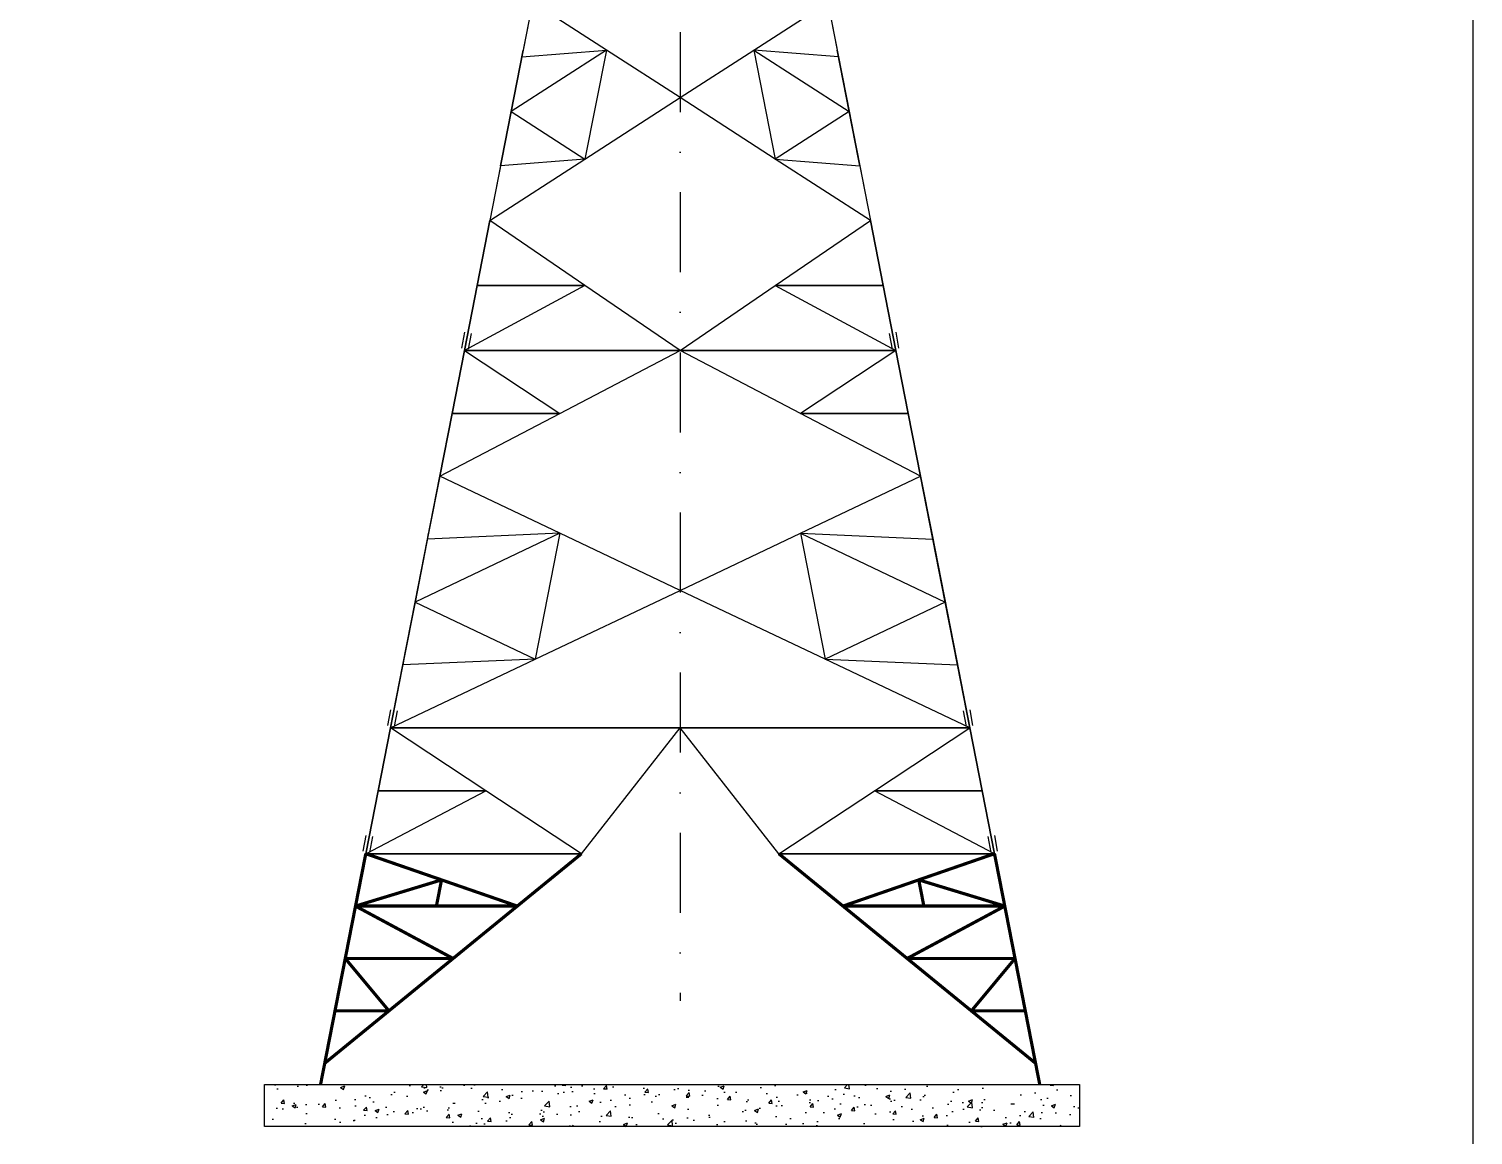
# Model space of a CAD drawing. Extents: x 630095 to 646315, y -4121 to 7359.
# Drawn here: x 644510 to 646315, y -212 to 1170 of the extents above; entities that cross this region are included whole.
import ezdxf

# ---------------------------------------------------------------- set-up
doc = ezdxf.new("R2010")
doc.units = 0
doc.header["$LTSCALE"] = 200
doc.header["$MEASUREMENT"] = 0
doc.linetypes.add('DASHDOT', pattern=[1, 0.5, -0.25, 0, -0.25])
doc.layers.add('LS', color=7, linetype='CONTINUOUS')
doc.layers.add('MZ', color=6, linetype='DASHDOT')

msp = doc.modelspace()

# ---------------------------------------------------------------- hatches: boundary and pattern name
at = {"layer": 'LS'}
h = msp.add_hatch(dxfattribs=at)
h.set_pattern_fill('AR-CONC', color=3, scale=7.200107, style=0)
h.set_pattern_definition([(50, (622287.908, -4701.37), (51.6435, -4.51822), [5.40008, -59.40088]), (355, (622287.91, -4701.37), (-9.99024, 54.15864), [4.32006, -47.5207]), (100.4514, (622292.21, -4701.747), (41.65329, 49.64038), [4.58936, -50.48298]), (46.1842, (622287.91, -4686.97), (76.8425, -11.91755), [8.10012, -89.10132]), (96.6356, (622294.31, -4687.96), (67.29671, 70.13753), [6.88404, -75.72446]), (351.1842, (622287.91, -4686.97), (67.29666, 70.13758), [6.4801, -71.28106]), (21, (622295.108, -4690.57), (42.977945, -28.98899), [5.40008, -59.40088]), (326, (622295.11, -4690.57), (17.51896, 52.21158), [4.32006, -47.5207]), (71.4514, (622298.69, -4692.986), (60.49693, 23.22254), [4.58936, -50.48298]), (37.5, (622287.908, -4701.37), (0.875523, 23.968713), [0, -46.944696, 0, -48.240715, 0, -47.700707]), (7.5, (622287.908, -4701.37), (18.941288, 28.398064), [0, -27.504408, 0, -45.86468, 0, -18.18027]), (327.5, (622271.851, -4701.37), (38.435785, -1.623975), [0, -18.000267, 0, -56.160833, 0, -74.521105]), (317.5, (622264.65, -4701.37), (41.990027, 7.207666), [0, -23.400347, 0, -37.296553, 0, -52.920785])])
h.paths.add_polyline_path([(645823.077, -149.273), (644804.358, -149.273), (644804.358, -201.755), (645823.077, -201.755)])

# ---------------------------------------------------------------- linework, layer by layer
at = {"layer": 'LS', "color": 6, "ltscale": 0.01}
for p, q in [((645139.536, 1203.014), (645126.174, 1134.894)), ((645139.536, 1203.014), (645126.174, 1134.894)), ((645139.536, 1203.014), (645127.903, 1143.487)), ((645139.536, 1203.014), (645127.903, 1143.487)), ((645231.76, 1143.487), (645139.536, 1203.014)), ((645231.76, 1143.487), (645139.536, 1203.014)), ((645416.208, 1143.487), (645508.432, 1203.014)), ((645416.208, 1143.487), (645508.432, 1203.014)), ((645508.432, 1203.014), (645521.794, 1134.894)), ((645508.432, 1203.014), (645521.794, 1134.894)), ((645508.432, 1203.014), (645520.065, 1143.487)), ((645508.432, 1203.014), (645520.065, 1143.487)), ((645101.179, 1007.247), (645127.903, 1143.487)), ((645101.179, 1007.247), (645127.903, 1143.487)), ((645231.76, 1143.487), (645112.864, 1066.774)), ((645231.76, 1143.487), (645112.864, 1066.774)), ((645127.903, 1143.487), (645112.864, 1066.774)), ((645127.903, 1143.487), (645112.864, 1066.774)), ((645127.903, 1143.487), (645116.218, 1084.013)), ((645127.903, 1143.487), (645116.218, 1084.013)), ((645126.174, 1134.894), (645231.76, 1143.487)), ((645126.174, 1134.894), (645231.76, 1143.487)), ((645126.174, 1134.894), (645127.903, 1143.487)), ((645126.174, 1134.894), (645127.903, 1143.487)), ((645231.76, 1143.487), (645205.036, 1007.247)), ((645231.76, 1143.487), (645205.036, 1007.247)), ((645323.984, 1084.013), (645231.76, 1143.487)), ((645323.984, 1084.013), (645231.76, 1143.487)), ((645323.984, 1084.013), (645416.208, 1143.487)), ((645323.984, 1084.013), (645416.208, 1143.487)), ((645521.794, 1134.894), (645416.208, 1143.487)), ((645521.794, 1134.894), (645416.208, 1143.487)), ((645416.208, 1143.487), (645535.103, 1066.774)), ((645416.208, 1143.487), (645535.103, 1066.774)), ((645416.208, 1143.487), (645442.932, 1007.247)), ((645416.208, 1143.487), (645442.932, 1007.247)), ((645521.794, 1134.894), (645520.065, 1143.487)), ((645521.794, 1134.894), (645520.065, 1143.487)), ((645520.065, 1143.487), (645535.103, 1066.774)), ((645520.065, 1143.487), (645535.103, 1066.774)), ((645546.789, 1007.247), (645520.065, 1143.487)), ((645546.789, 1007.247), (645520.065, 1143.487)), ((645520.065, 1143.487), (645531.75, 1084.013)), ((645520.065, 1143.487), (645531.75, 1084.013)), ((645126.174, 1134.894), (645112.864, 1066.774)), ((645126.174, 1134.894), (645112.864, 1066.774)), ((645521.794, 1134.894), (645535.103, 1066.774)), ((645521.794, 1134.894), (645535.103, 1066.774)), ((645116.218, 1084.013), (645101.179, 1007.247)), ((645116.218, 1084.013), (645101.179, 1007.247)), ((645205.036, 1007.247), (645323.984, 1084.013)), ((645205.036, 1007.247), (645323.984, 1084.013)), ((645442.932, 1007.247), (645323.984, 1084.013)), ((645442.932, 1007.247), (645323.984, 1084.013)), ((645531.75, 1084.013), (645546.789, 1007.247)), ((645531.75, 1084.013), (645546.789, 1007.247)), ((645112.864, 1066.774), (645099.502, 998.654)), ((645112.864, 1066.774), (645099.502, 998.654)), ((645112.864, 1066.774), (645101.179, 1007.247)), ((645112.864, 1066.774), (645101.179, 1007.247)), ((645112.864, 1066.774), (645205.036, 1007.247)), ((645112.864, 1066.774), (645205.036, 1007.247)), ((645535.103, 1066.774), (645442.932, 1007.247)), ((645535.103, 1066.774), (645442.932, 1007.247)), ((645535.103, 1066.774), (645546.789, 1007.247)), ((645535.103, 1066.774), (645546.789, 1007.247)), ((645535.103, 1066.774), (645548.465, 998.654)), ((645535.103, 1066.774), (645548.465, 998.654)), ((645086.14, 930.534), (645205.036, 1007.247)), ((645086.14, 930.534), (645205.036, 1007.247)), ((645101.179, 1007.247), (645086.14, 930.534)), ((645101.179, 1007.247), (645086.14, 930.534)), ((645099.502, 998.654), (645086.14, 930.534)), ((645099.502, 998.654), (645086.14, 930.534)), ((645205.036, 1007.247), (645099.502, 998.654)), ((645205.036, 1007.247), (645099.502, 998.654)), ((645099.502, 998.654), (645101.179, 1007.247)), ((645099.502, 998.654), (645101.179, 1007.247)), ((645442.932, 1007.247), (645548.465, 998.654)), ((645442.932, 1007.247), (645548.465, 998.654)), ((645561.827, 930.534), (645442.932, 1007.247)), ((645561.827, 930.534), (645442.932, 1007.247)), ((645548.465, 998.654), (645546.789, 1007.247)), ((645548.465, 998.654), (645546.789, 1007.247)), ((645546.789, 1007.247), (645561.827, 930.534)), ((645546.789, 1007.247), (645561.827, 930.534)), ((645548.465, 998.654), (645561.827, 930.534)), ((645548.465, 998.654), (645561.827, 930.534)), ((645070.211, 849.314), (645086.14, 930.534)), ((645070.211, 849.314), (645086.14, 930.534)), ((645086.14, 930.534), (645070.211, 849.314)), ((645086.14, 930.534), (645070.211, 849.314)), ((645205.036, 849.314), (645086.14, 930.534)), ((645205.036, 849.314), (645086.14, 930.534)), ((645442.932, 849.314), (645561.827, 930.534)), ((645442.932, 849.314), (645561.827, 930.534)), ((645577.757, 849.314), (645561.827, 930.534)), ((645577.757, 849.314), (645561.827, 930.534)), ((645561.827, 930.534), (645577.757, 849.314)), ((645561.827, 930.534), (645577.757, 849.314)), ((645205.036, 849.314), (645054.281, 768.094)), ((645205.036, 849.314), (645054.281, 768.094)), ((645070.211, 849.314), (645054.281, 768.094)), ((645070.211, 849.314), (645054.281, 768.094)), ((645054.281, 768.094), (645070.211, 849.314)), ((645054.281, 768.094), (645070.211, 849.314)), ((645070.211, 849.314), (645054.281, 768.094)), ((645070.211, 849.314), (645054.281, 768.094)), ((645070.211, 849.314), (645205.036, 849.314)), ((645205.036, 849.314), (645070.211, 849.314)), ((645323.984, 768.094), (645205.036, 849.314)), ((645323.984, 768.094), (645205.036, 849.314)), ((645323.984, 768.094), (645442.932, 849.314)), ((645323.984, 768.094), (645442.932, 849.314)), ((645442.932, 849.314), (645577.757, 849.314)), ((645577.757, 849.314), (645442.932, 849.314)), ((645442.932, 849.314), (645593.687, 768.094)), ((645442.932, 849.314), (645593.687, 768.094)), ((645577.757, 849.314), (645593.687, 768.094)), ((645577.757, 849.314), (645593.687, 768.094)), ((645593.687, 768.094), (645577.757, 849.314)), ((645593.687, 768.094), (645577.757, 849.314)), ((645577.757, 849.314), (645593.687, 768.094)), ((645577.757, 849.314), (645593.687, 768.094)), ((645054.377, 790.848), (645050.867, 771.167)), ((645062.631, 789.376), (645059.121, 769.695)), ((645585.337, 789.376), (645588.847, 769.695)), ((645593.591, 790.848), (645597.1, 771.167)), ((645054.281, 768.094), (645038.875, 689.494)), ((645054.281, 768.094), (645038.875, 689.494)), ((645038.875, 689.494), (645054.281, 768.094)), ((645038.875, 689.494), (645054.281, 768.094)), ((645054.281, 768.094), (645038.875, 689.494)), ((645054.281, 768.094), (645038.875, 689.494)), ((645189.106, 768.094), (645054.281, 768.094)), ((645054.281, 768.094), (645189.106, 768.094)), ((645054.281, 768.094), (645189.106, 768.094)), ((645054.281, 768.094), (645189.106, 768.094)), ((645054.281, 768.094), (645189.106, 768.094)), ((645189.106, 768.094), (645054.281, 768.094)), ((645189.106, 768.094), (645054.281, 768.094)), ((645189.106, 768.094), (645054.281, 768.094)), ((645054.281, 768.094), (645173.701, 689.494)), ((645054.281, 768.094), (645173.701, 689.494)), ((645173.701, 689.494), (645323.984, 768.094)), ((645173.701, 689.494), (645323.984, 768.094)), ((645189.106, 768.094), (645323.984, 768.094)), ((645323.984, 768.094), (645189.106, 768.094)), ((645323.984, 768.094), (645189.106, 768.094)), ((645323.984, 768.094), (645189.106, 768.094)), ((645323.984, 768.094), (645458.861, 768.094)), ((645458.861, 768.094), (645323.984, 768.094)), ((645323.984, 768.094), (645458.861, 768.094)), ((645323.984, 768.094), (645458.861, 768.094)), ((645474.267, 689.494), (645323.984, 768.094)), ((645474.267, 689.494), (645323.984, 768.094)), ((645593.687, 768.094), (645458.861, 768.094)), ((645458.861, 768.094), (645593.687, 768.094)), ((645593.687, 768.094), (645458.861, 768.094)), ((645593.687, 768.094), (645458.861, 768.094)), ((645458.861, 768.094), (645593.687, 768.094)), ((645593.687, 768.094), (645458.861, 768.094)), ((645458.861, 768.094), (645593.687, 768.094)), ((645593.687, 768.094), (645474.267, 689.494)), ((645593.687, 768.094), (645474.267, 689.494)), ((645593.687, 768.094), (645609.092, 689.494)), ((645593.687, 768.094), (645609.092, 689.494)), ((645609.092, 689.494), (645593.687, 768.094)), ((645609.092, 689.494), (645593.687, 768.094)), ((645593.687, 768.094), (645609.092, 689.494)), ((645593.687, 768.094), (645609.092, 689.494)), ((645023.47, 610.894), (645038.875, 689.494)), ((645023.47, 610.894), (645038.875, 689.494)), ((645023.47, 610.894), (645173.701, 689.494)), ((645023.47, 610.894), (645173.701, 689.494)), ((645038.875, 689.494), (645023.47, 610.894)), ((645038.875, 689.494), (645023.47, 610.894)), ((645038.875, 689.494), (645173.701, 689.494)), ((645173.701, 689.494), (645038.875, 689.494)), ((645474.267, 689.494), (645609.092, 689.494)), ((645609.092, 689.494), (645474.267, 689.494)), ((645624.498, 610.894), (645474.267, 689.494)), ((645624.498, 610.894), (645474.267, 689.494)), ((645624.498, 610.894), (645609.092, 689.494)), ((645624.498, 610.894), (645609.092, 689.494)), ((645609.092, 689.494), (645624.498, 610.894)), ((645609.092, 689.494), (645624.498, 610.894)), ((645008.064, 532.294), (645023.47, 610.894)), ((645008.064, 532.294), (645023.47, 610.894)), ((645023.47, 610.894), (645009.479, 539.63)), ((645023.47, 610.894), (645009.479, 539.63)), ((645173.701, 539.63), (645023.47, 610.894)), ((645173.701, 539.63), (645023.47, 610.894)), ((645474.267, 539.63), (645624.498, 610.894)), ((645474.267, 539.63), (645624.498, 610.894)), ((645639.903, 532.294), (645624.498, 610.894)), ((645639.903, 532.294), (645624.498, 610.894)), ((645624.498, 610.894), (645638.489, 539.63)), ((645624.498, 610.894), (645638.489, 539.63)), ((645009.479, 539.63), (644978.668, 382.43)), ((645009.479, 539.63), (644978.668, 382.43)), ((645009.479, 539.63), (644992.606, 453.694)), ((645009.479, 539.63), (644992.606, 453.694)), ((645173.701, 539.63), (644992.606, 453.694)), ((645173.701, 539.63), (644992.606, 453.694)), ((644992.606, 453.694), (645008.064, 532.294)), ((644992.606, 453.694), (645008.064, 532.294)), ((645009.479, 539.63), (644995.488, 468.313)), ((645009.479, 539.63), (644995.488, 468.313)), ((645173.701, 539.63), (645008.064, 532.294)), ((645173.701, 539.63), (645008.064, 532.294)), ((645008.064, 532.294), (645009.479, 539.63)), ((645008.064, 532.294), (645009.479, 539.63)), ((645173.701, 539.63), (645142.889, 382.43)), ((645173.701, 539.63), (645142.889, 382.43)), ((645323.984, 468.313), (645173.701, 539.63)), ((645323.984, 468.313), (645173.701, 539.63)), ((645323.984, 468.313), (645474.267, 539.63)), ((645323.984, 468.313), (645474.267, 539.63)), ((645474.267, 539.63), (645639.903, 532.294)), ((645474.267, 539.63), (645639.903, 532.294)), ((645474.267, 539.63), (645655.361, 453.694)), ((645474.267, 539.63), (645655.361, 453.694)), ((645474.267, 539.63), (645505.078, 382.43)), ((645474.267, 539.63), (645505.078, 382.43)), ((645639.903, 532.294), (645638.489, 539.63)), ((645639.903, 532.294), (645638.489, 539.63)), ((645638.489, 539.63), (645655.361, 453.694)), ((645638.489, 539.63), (645655.361, 453.694)), ((645638.489, 539.63), (645669.3, 382.43)), ((645638.489, 539.63), (645669.3, 382.43)), ((645638.489, 539.63), (645652.479, 468.313)), ((645638.489, 539.63), (645652.479, 468.313)), ((645655.361, 453.694), (645639.903, 532.294)), ((645655.361, 453.694), (645639.903, 532.294)), ((644977.201, 375.094), (644992.606, 453.694)), ((644977.201, 375.094), (644992.606, 453.694)), ((644995.488, 468.313), (644978.668, 382.43)), ((644995.488, 468.313), (644978.668, 382.43)), ((644992.606, 453.694), (644978.668, 382.43)), ((644992.606, 453.694), (644978.668, 382.43)), ((644992.606, 453.694), (645142.889, 382.43)), ((644992.606, 453.694), (645142.889, 382.43)), ((645142.889, 382.43), (645323.984, 468.313)), ((645142.889, 382.43), (645323.984, 468.313)), ((645505.078, 382.43), (645323.984, 468.313)), ((645505.078, 382.43), (645323.984, 468.313)), ((645655.361, 453.694), (645505.078, 382.43)), ((645655.361, 453.694), (645505.078, 382.43)), ((645652.479, 468.313), (645669.3, 382.43)), ((645652.479, 468.313), (645669.3, 382.43)), ((645655.361, 453.694), (645669.3, 382.43)), ((645655.361, 453.694), (645669.3, 382.43)), ((645670.767, 375.094), (645655.361, 453.694)), ((645670.767, 375.094), (645655.361, 453.694)), ((644961.795, 296.494), (645142.889, 382.43)), ((644961.795, 296.494), (645142.889, 382.43)), ((644978.668, 382.43), (644961.795, 296.494)), ((644978.668, 382.43), (644961.795, 296.494)), ((644978.668, 382.43), (644977.201, 375.094)), ((644978.668, 382.43), (644977.201, 375.094)), ((645142.889, 382.43), (644977.201, 375.094)), ((645142.889, 382.43), (644977.201, 375.094)), ((645505.078, 382.43), (645670.767, 375.094)), ((645505.078, 382.43), (645670.767, 375.094)), ((645686.173, 296.494), (645505.078, 382.43)), ((645686.173, 296.494), (645505.078, 382.43)), ((645669.3, 382.43), (645670.767, 375.094)), ((645669.3, 382.43), (645670.767, 375.094)), ((645669.3, 382.43), (645686.173, 296.494)), ((645669.3, 382.43), (645686.173, 296.494)), ((644961.795, 296.494), (644977.201, 375.094)), ((644961.795, 296.494), (644977.201, 375.094)), ((645686.173, 296.494), (645670.767, 375.094)), ((645686.173, 296.494), (645670.767, 375.094)), ((644961.891, 319.248), (644958.381, 299.567)), ((644970.145, 317.776), (644966.635, 298.095)), ((645677.823, 317.776), (645681.333, 298.095)), ((645686.077, 319.248), (645689.586, 299.567)), ((644961.795, 296.494), (644930.984, 139.294)), ((644961.795, 296.494), (644930.984, 139.294)), ((644946.389, 217.894), (644961.795, 296.494)), ((644946.389, 217.894), (644961.795, 296.494)), ((644961.795, 296.494), (644946.389, 217.894)), ((644961.795, 296.494), (644946.389, 217.894)), ((644961.795, 296.494), (645082.525, 296.494)), ((644961.795, 296.494), (645082.525, 296.494)), ((644961.795, 296.494), (645022.16, 296.494)), ((644961.795, 296.494), (645022.16, 296.494)), ((644961.795, 296.494), (645022.16, 296.494)), ((645081.267, 217.894), (644961.795, 296.494)), ((645081.267, 217.894), (644961.795, 296.494)), ((644961.795, 296.494), (645142.889, 296.494)), ((645142.889, 296.494), (644961.795, 296.494)), ((644961.795, 296.494), (645082.525, 296.494)), ((644961.795, 296.494), (645082.525, 296.494)), ((644961.795, 296.494), (645022.16, 296.494)), ((644961.795, 296.494), (645022.16, 296.494)), ((644961.795, 296.494), (645686.173, 296.494)), ((645022.16, 296.494), (645082.525, 296.494)), ((645022.16, 296.494), (645082.525, 296.494)), ((645082.525, 296.494), (645203.254, 296.494)), ((645082.525, 296.494), (645203.254, 296.494)), ((645082.525, 296.494), (645142.889, 296.494)), ((645082.525, 296.494), (645142.889, 296.494)), ((645142.889, 296.494), (645203.254, 296.494)), ((645142.889, 296.494), (645203.254, 296.494)), ((645142.889, 296.494), (645323.984, 296.494)), ((645323.984, 296.494), (645142.889, 296.494)), ((645200.687, 139.294), (645323.984, 296.494)), ((645200.687, 139.294), (645323.984, 296.494)), ((645203.254, 296.494), (645323.984, 296.494)), ((645203.254, 296.494), (645323.984, 296.494)), ((645203.254, 296.494), (645323.984, 296.494)), ((645203.254, 296.494), (645323.984, 296.494)), ((645447.281, 139.294), (645323.984, 296.494)), ((645447.281, 139.294), (645323.984, 296.494)), ((645323.984, 296.494), (645505.078, 296.494)), ((645505.078, 296.494), (645323.984, 296.494)), ((645444.713, 296.494), (645323.984, 296.494)), ((645444.713, 296.494), (645323.984, 296.494)), ((645323.984, 296.494), (645444.713, 296.494)), ((645323.984, 296.494), (645444.713, 296.494)), ((645505.078, 296.494), (645444.713, 296.494)), ((645505.078, 296.494), (645444.713, 296.494)), ((645565.443, 296.494), (645444.713, 296.494)), ((645565.443, 296.494), (645444.713, 296.494)), ((645505.078, 296.494), (645686.173, 296.494)), ((645686.173, 296.494), (645505.078, 296.494)), ((645565.443, 296.494), (645505.078, 296.494)), ((645565.443, 296.494), (645505.078, 296.494)), ((645686.173, 296.494), (645565.443, 296.494)), ((645565.443, 296.494), (645686.173, 296.494)), ((645686.173, 296.494), (645565.443, 296.494)), ((645686.173, 296.494), (645565.443, 296.494)), ((645625.808, 296.494), (645565.443, 296.494)), ((645625.808, 296.494), (645565.443, 296.494)), ((645566.701, 217.894), (645686.173, 296.494)), ((645566.701, 217.894), (645686.173, 296.494)), ((645686.173, 296.494), (645625.808, 296.494)), ((645686.173, 296.494), (645625.808, 296.494)), ((645625.808, 296.494), (645686.173, 296.494)), ((645686.173, 296.494), (645625.808, 296.494)), ((645686.173, 296.494), (645625.808, 296.494)), ((645686.173, 296.494), (645716.984, 139.294)), ((645686.173, 296.494), (645716.984, 139.294)), ((645701.578, 217.894), (645686.173, 296.494)), ((645701.578, 217.894), (645686.173, 296.494)), ((645686.173, 296.494), (645701.578, 217.894)), ((645686.173, 296.494), (645701.578, 217.894)), ((644930.984, 139.294), (645081.267, 217.894)), ((644930.984, 139.294), (645081.267, 217.894)), ((644930.984, 139.294), (644946.389, 217.894)), ((644930.984, 139.294), (644946.389, 217.894)), ((644930.984, 139.294), (644946.389, 217.894)), ((644930.984, 139.294), (644946.389, 217.894)), ((644946.389, 217.894), (644930.984, 139.294)), ((644946.389, 217.894), (644930.984, 139.294)), ((644946.389, 217.894), (645081.267, 217.894)), ((645081.267, 217.894), (644946.389, 217.894)), ((645200.687, 139.294), (645081.267, 217.894)), ((645200.687, 139.294), (645081.267, 217.894)), ((645447.281, 139.294), (645566.701, 217.894)), ((645447.281, 139.294), (645566.701, 217.894)), ((645716.984, 139.294), (645566.701, 217.894)), ((645716.984, 139.294), (645566.701, 217.894)), ((645566.701, 217.894), (645701.578, 217.894)), ((645701.578, 217.894), (645566.701, 217.894)), ((645716.984, 139.294), (645701.578, 217.894)), ((645716.984, 139.294), (645701.578, 217.894)), ((645716.984, 139.294), (645701.578, 217.894)), ((645716.984, 139.294), (645701.578, 217.894)), ((645701.578, 217.894), (645716.984, 139.294)), ((645701.578, 217.894), (645716.984, 139.294)), ((644931.08, 162.048), (644927.57, 142.367)), ((644939.333, 160.576), (644935.824, 140.895)), ((645708.634, 160.576), (645712.144, 140.895)), ((645716.888, 162.048), (645720.398, 142.367)), ((644930.984, 139.294), (645065.809, 139.294)), ((644930.984, 139.294), (645065.809, 139.294)), ((645065.809, 139.294), (644930.984, 139.294)), ((644930.984, 139.294), (645065.809, 139.294)), ((645065.809, 139.294), (644930.984, 139.294)), ((645065.809, 139.294), (644930.984, 139.294)), ((644930.984, 139.294), (645065.809, 139.294)), ((645065.809, 139.294), (644930.984, 139.294)), ((645200.687, 139.294), (645065.809, 139.294)), ((645200.687, 139.294), (645065.809, 139.294)), ((645065.809, 139.294), (645200.687, 139.294)), ((645200.687, 139.294), (645065.809, 139.294)), ((645447.281, 139.294), (645582.159, 139.294)), ((645447.281, 139.294), (645582.159, 139.294)), ((645447.281, 139.294), (645582.159, 139.294)), ((645582.159, 139.294), (645447.281, 139.294)), ((645447.384, 139.294), (645716.984, 139.294)), ((645716.984, 139.294), (645582.159, 139.294)), ((645716.984, 139.294), (645582.159, 139.294)), ((645716.984, 139.294), (645582.159, 139.294)), ((645582.159, 139.294), (645716.984, 139.294)), ((645582.159, 139.294), (645716.984, 139.294)), ((645582.159, 139.294), (645716.984, 139.294)), ((645582.159, 139.294), (645716.984, 139.294)), ((645716.984, 139.294), (645582.159, 139.294))]:
    msp.add_line(p, q, dxfattribs=at)
at = {"layer": 'LS', "color": 8}
msp.add_lwpolyline([(630095.068, 7359.052), (630095.068, -4120.948), (642815.068, -4120.948), (642815.068, -2520.948), (646315.068, -2520.948), (646315.068, 7359.052), (630095.068, 7359.052)], close=True, dxfattribs=at)
at = {"layer": 'LS', "color": 3, "ltscale": 0.01, "const_width": 4}
for points in [[(645200.687, 139.294), (644879.754, -122.606)], [(644931.087, 139.294), (644915.687, 60.724)], [(644915.687, 60.724), (644931.087, 139.294)], [(644931.087, 139.294), (644915.687, 60.724)], [(644915.687, 60.724), (644931.087, 139.294)], [(644931.087, 139.294), (644923.387, 100.009)], [(644931.087, 139.294), (644923.387, 100.009)], [(644931.087, 139.294), (645120.454, 73.819)], [(645447.281, 139.294), (645768.213, -122.606)], [(645716.881, 139.294), (645527.514, 73.819)], [(645716.881, 139.294), (645724.581, 100.009)], [(645716.881, 139.294), (645732.281, 60.724)], [(645732.281, 60.724), (645716.881, 139.294)], [(645716.881, 139.294), (645724.581, 100.009)], [(645716.881, 139.294), (645732.281, 60.724)], [(645732.281, 60.724), (645716.881, 139.294)], [(644918.254, 73.819), (645025.77, 106.556)], [(645025.77, 106.556), (645019.354, 73.819)], [(645622.198, 106.556), (645628.614, 73.819)], [(645729.714, 73.819), (645622.198, 106.556)], [(644923.387, 100.009), (644915.687, 60.724)], [(644923.387, 100.009), (644915.687, 60.724)], [(644923.387, 100.009), (644915.687, 60.724)], [(644915.687, 60.724), (644923.387, 100.009)], [(644923.387, 100.009), (644915.687, 60.724)], [(644915.687, 60.724), (644923.387, 100.009)], [(645724.581, 100.009), (645732.281, 60.724)], [(645724.581, 100.009), (645732.281, 60.724)], [(645724.581, 100.009), (645732.281, 60.724)], [(645732.281, 60.724), (645724.581, 100.009)], [(645724.581, 100.009), (645732.281, 60.724)], [(645732.281, 60.724), (645724.581, 100.009)], [(644918.254, 73.819), (645040.221, 8.344)], [(645120.454, 73.819), (644918.254, 73.819)], [(645527.514, 73.819), (645729.714, 73.819)], [(645729.714, 73.819), (645607.747, 8.344)], [(644915.687, 60.724), (644900.287, -17.846)], [(644900.287, -17.846), (644915.687, 60.724)], [(644915.687, 60.724), (644900.287, -17.846)], [(644900.287, -17.846), (644915.687, 60.724)], [(644915.687, 60.724), (644907.987, 21.439)], [(644915.687, 60.724), (644907.987, 21.439)], [(645732.281, 60.724), (645739.981, 21.439)], [(645732.281, 60.724), (645747.68, -17.846)], [(645747.68, -17.846), (645732.281, 60.724)], [(645732.281, 60.724), (645739.981, 21.439)], [(645732.281, 60.724), (645747.68, -17.846)], [(645747.68, -17.846), (645732.281, 60.724)], [(644907.987, 21.439), (644900.287, -17.846)], [(644907.987, 21.439), (644900.287, -17.846)], [(644907.987, 21.439), (644900.287, -17.846)], [(644900.287, -17.846), (644907.987, 21.439)], [(644907.987, 21.439), (644900.287, -17.846)], [(644900.287, -17.846), (644907.987, 21.439)], [(645739.981, 21.439), (645747.68, -17.846)], [(645739.981, 21.439), (645747.68, -17.846)], [(645739.981, 21.439), (645747.68, -17.846)], [(645747.68, -17.846), (645739.981, 21.439)], [(645739.981, 21.439), (645747.68, -17.846)], [(645747.68, -17.846), (645739.981, 21.439)], [(645040.221, 8.344), (644905.421, 8.344)], [(644905.421, 8.344), (644959.987, -57.131)], [(645607.747, 8.344), (645742.547, 8.344)], [(645742.547, 8.344), (645687.98, -57.131)], [(644900.287, -17.846), (644879.754, -122.606)], [(644884.888, -96.416), (644900.287, -17.846)], [(644900.287, -17.846), (644884.888, -96.416)], [(644884.888, -96.416), (644900.287, -17.846)], [(644900.287, -17.846), (644884.888, -96.416)], [(644900.287, -17.846), (644884.888, -96.416)], [(645747.68, -17.846), (645768.213, -122.606)], [(645763.08, -96.416), (645747.68, -17.846)], [(645747.68, -17.846), (645763.08, -96.416)], [(645763.08, -96.416), (645747.68, -17.846)], [(645747.68, -17.846), (645763.08, -96.416)], [(645747.68, -17.846), (645763.08, -96.416)], [(644895.16, -44.006), (644874.528, -149.273)], [(645752.808, -44.006), (645773.44, -149.273)], [(644959.987, -57.131), (644892.588, -57.131)], [(645687.98, -57.131), (645755.38, -57.131)]]:
    msp.add_lwpolyline(points, dxfattribs=at)
at = {"layer": 'LS', "color": 3}
msp.add_lwpolyline([(644804.358, -149.273), (645823.077, -149.273), (645823.077, -201.755), (644804.358, -201.755)], close=True, dxfattribs=at)
at = {"layer": 'MZ'}
msp.add_line((645323.984, 2366.536), (645323.984, -44.513), dxfattribs=at)

doc.saveas('drawing.dxf')
